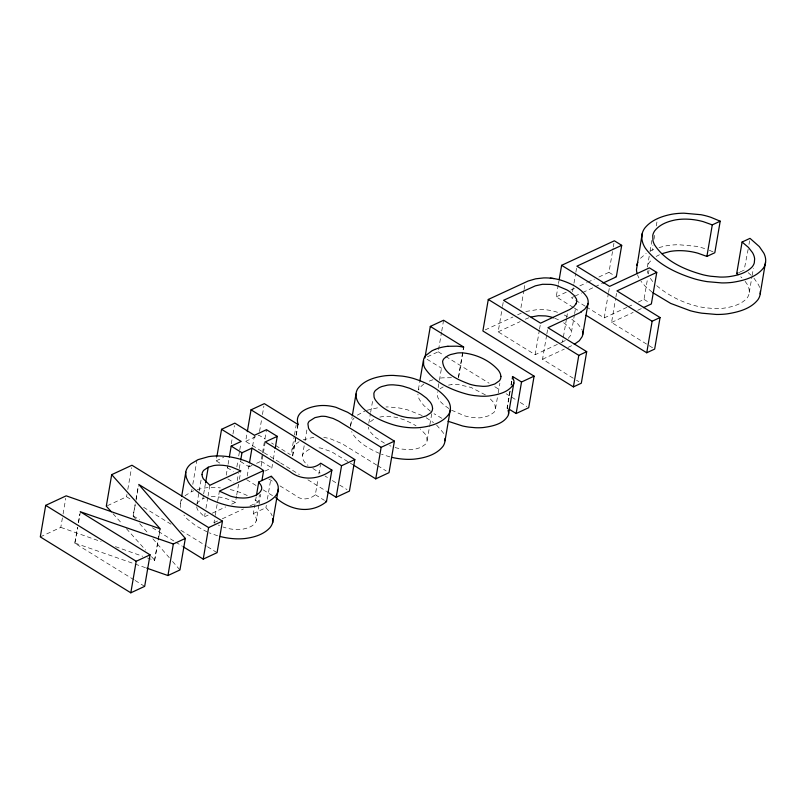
<?xml version="1.0" encoding="UTF-8"?>
<svg xmlns="http://www.w3.org/2000/svg" width="806" height="806" viewBox="0 0 806 806"><rect width="100%" height="100%" fill="white"/><g stroke="black" fill="none" stroke-linecap="round" stroke-linejoin="round"><path stroke-width="0.6" stroke-dasharray="4.03 3.02" d="M451.531 410.163L464.256 415.725A29.681 15.687 9.7 0 0 470.946 417.266L477.424 417.871A20.684 10.931 9.7 0 0 483.247 417.437L489.393 415.543L493.846 412.46A20.603 10.891 9.7 0 0 495.428 409.327L495.075 405.69A32.069 16.946 9.7 0 0 492.99 401.811L489.393 397.963M350.62 426.696L350.791 424.369A39.806 21.037 9.7 0 1 352.524 420.017L354.096 418.002M395.011 447.491A31.091 16.432 9.7 0 0 401.952 449.093L409.922 449.728A21.188 11.193 9.7 0 0 414.667 449.305L420.944 447.39L425.417 444.297A21.158 11.183 9.7 0 0 427.059 441.164L426.807 437.527A31.172 16.473 9.7 0 0 424.802 433.628L420.329 428.973M656.709 285.656C668.537 295.752 682.894 302.855 698.016 306.421A48.823 25.802 9.7 0 0 705.24 307.771L714.63 308.597A39.393 20.815 9.7 0 0 723.405 308.224C731.596 307.076 740.392 304.859 746.406 298.825A35.001 18.498 9.7 0 0 748.905 294.432L749.248 290.452A41.821 22.094 9.7 0 0 747.122 284.165L744.895 281.002M304.184 445.728L302.441 455.995L303.127 459.622A23.354 12.342 9.7 0 0 306.683 464.266M40.3 536.907L60.793 527.376L62.858 515.246M63.07 514.037L65.76 498.269M134.078 579.826L74.817 543.224L77.507 527.456M78.343 522.61L79.794 514.117M74.817 543.224L77.749 527.346M78.575 522.5L80.439 511.578M107.43 505.674L126.562 496.778L126.975 494.35M127.801 489.494L131.539 467.661M135.599 518.923L133.141 516.092L135.217 503.962M136.043 499.105L138.118 486.975M133.141 516.092L135.861 501.423M136.063 500.214L138.551 485.655M147.458 557.964L154.581 560.472L159.981 528.938M154.581 560.472L158.55 538.529M158.762 537.32L160.213 528.827M180.413 503.679L181.441 497.614M184.957 495.912A41.146 21.742 9.7 0 1 185.622 495.347L191.556 491.66L191.969 489.232M192.795 484.376L196.946 460.125M196.906 504.344L198.981 492.214M199.183 491.005L201.258 478.875M197.097 503.871A20.553 10.861 9.7 0 1 198.407 501.806L202.84 498.763L203.465 495.116M203.676 493.907L205.329 484.205M196.714 506.762A23.727 12.543 9.7 0 0 198.044 510.47L204.492 516.797L205.117 513.16M205.943 508.304L207.817 497.393M208.019 496.174L209.882 485.262M219.857 463.128L216.169 460.851L216.794 457.214M215.091 523.316L214.003 522.671L215.041 516.606M215.252 515.387L219.393 491.136M231.302 443.753L232.753 435.27M232.964 434.051L234.415 425.568M226.224 475.218L227.876 465.515M228.088 464.296L229.126 458.231M236.853 466.916L237.891 460.851M238.717 456.005L239.553 451.148M239.755 449.939L240.793 443.874M237.206 480.658L238.445 473.384M239.281 468.528L240.52 461.254M279.591 462.332L245.649 441.366L247.099 432.872M231.594 504.193L235.463 502.39L236.501 496.325M236.702 495.116L238.576 484.194M239.402 479.348L240.853 470.855M247.21 476.003L249.286 463.873M240.49 461.495L249.084 466.805L249.507 464.387M252.61 446.192L254.474 435.27M259.542 431.553L261.618 419.422M262.444 414.576L263.894 406.083M256.58 463.319L261.084 461.234L262.323 453.949M262.534 452.74L266.474 429.699M261.104 466.19L263.179 454.06M263.391 452.841L265.043 443.139M256.227 520.948A20.513 10.841 9.7 0 0 255.643 516.928L253.346 513.563L256.248 496.577M249.951 505.946L258.242 502.088L259.482 494.813M258.907 505.171L256.217 520.938C254.313 526.318 247.764 528.081 242.757 529.179A21.238 11.224 9.7 0 1 237.266 529.572L233.72 529.371A24.452 12.926 9.7 0 1 225.267 527.728L222.94 526.973M259.119 503.962L260.781 494.259M265.114 471.026L271.854 467.883L273.103 460.609M273.305 459.4L274.755 450.907M253.346 513.563L265.92 507.709L266.333 505.281M267.37 499.216L271.31 476.175M298.139 424.299L292.749 455.833L291.752 451.028L294.271 436.157M294.482 434.948L296.145 425.246M292.518 455.934L295.832 436.53M296.044 435.321L297.908 424.399M305.011 440.872L307.086 428.742M279.974 485.887L295.611 495.539C301.414 500.687 309.826 499.539 315.337 494.743L318.027 478.976M318.864 474.119L320.516 464.417M350.64 425.518L352.101 417.024M368.785 423.261L370.438 413.559M370.649 412.34L372.725 400.209M418.395 389.56L419.644 382.276M427.412 356.796L438.202 351.779L441.517 332.374M441.718 331.165L443.592 320.244M427.16 440.479L429.648 425.921M429.86 424.712L431.724 413.8M438.152 387.636L439.189 381.57M439.401 380.351L441.678 367.012M458.372 377.52L463.339 348.414M458.604 377.41L463.782 347.084M557.399 344.364L535.174 354.711L498.158 331.84L502.309 307.59M502.511 306.371L503.549 300.306M495.509 408.642L497.997 394.084M498.209 392.875L499.871 383.172M520.948 307.701L523.85 290.714M524.061 289.505L524.887 284.649M509.936 391.182L507.034 408.158L507.629 409.277M510.974 385.117L511.881 379.777M510.168 391.071L507.266 408.048L507.82 408.39M511.206 385.006L511.82 381.369M535.174 354.711L539.325 330.45M539.526 329.231L540.564 323.166M573.237 378.216L542.529 359.244L546.68 334.984M546.881 333.775L547.919 327.71M573.268 307.388L556.231 296.86L558.306 284.73M558.508 283.521L558.931 281.093M560.825 342.772L562.538 341.976L566.477 318.934M566.678 317.715L567.505 312.869M572.532 291.661L573.781 284.377M573.983 283.168L575.645 273.466M575.857 272.247L576.683 267.401M568.22 338.399L570.527 335.518A25.379 13.41 9.7 0 0 571.303 333.019L574.416 314.834M574.618 313.615L575.655 307.549M598.868 277.022L608.963 272.327L613.114 248.067M613.316 246.858L613.94 243.221M586.274 306.844L604.208 317.917L608.349 293.666M608.56 292.447L609.598 286.382M652.558 347.779L611.563 322.46L615.703 298.2M615.915 296.991L616.53 293.354M649.223 256.127L647.359 267.048A39.393 20.815 9.7 0 1 649.273 262.444L652.104 259.32M650.049 251.281L651.913 240.359M649.979 251.24L652.114 250.192L652.941 245.336M653.978 239.271L655.016 233.216M656.265 225.932L657.505 218.658M638.332 302.049L644.014 299.399L647.54 278.775M648.377 273.929L649.404 267.864M748.149 249.266L744.129 270.121M748.976 244.419L749.6 240.772M749.258 292.487L751.958 276.72M752.159 275.511L753.409 268.237M291.994 449.506L294.402 445.204L299.147 441.648M640.448 258.313L646.18 253.447M439.995 388.855L442.313 387.374A31.192 16.483 9.7 0 1 443.24 386.91M423.916 383.908L420.178 387.223A32.965 17.42 9.7 0 0 418.526 389.993M357.32 415.171L364.967 411.01M565.328 340.505L562.538 341.976M373.631 419.322L370.125 421.911A21.178 11.193 9.7 0 0 369.239 423.09M656.124 256.479L659.469 254.736M245.649 441.366L256.429 436.348M258.091 435.572L258.917 435.19L265.224 439.079M485.202 329.906L512.969 316.99M517.593 314.834L521.361 313.121M556.231 296.86L566.326 292.165M570.819 290.079L575.303 287.984M579.796 285.898L586.526 282.765M587.645 282.251L594.375 279.118M216.169 460.851L223.635 457.375M498.158 331.84L520.202 321.594M573.741 296.679L571.504 297.726L574.668 299.681M574.859 296.155L581.579 293.031M582.708 292.507L593.911 287.299M595.03 286.775L601.75 283.641M249.084 466.805L252.087 465.415M604.208 317.917L626.957 307.338M628.096 306.804L633.778 304.164M611.563 322.46L633.173 312.406M637.717 310.29L642.271 308.174M542.529 359.244L564.351 349.089M567.998 347.396L571.635 345.703M204.492 516.797L208.371 514.994M212.24 513.19L225.781 506.893M738.689 272.65L739.676 272.186M740.17 271.954L741.651 271.269M742.145 271.038L743.636 270.342M214.003 522.671L218.607 520.525M222.295 518.812L243.493 508.949M525.28 319.226L528.827 317.765M652.114 250.192L653.777 249.457M191.556 491.66L193.772 490.733M309.564 449.174L303.812 452.821A18.84 9.954 9.7 0 0 302.522 455.43M202.84 498.763L204.492 498.108M303.147 439.834L313.937 437.235M366.7 410.325L379.838 407.292M658.976 247.563L666.381 245.78A49.216 26.004 9.7 0 1 678.551 244.722L695.628 246.253A41.459 21.903 9.7 0 1 705.542 248.863L707.446 249.538M525.794 311.499L538.307 309.454A30.427 16.08 9.7 0 1 544.927 309.675A31.172 16.473 9.7 0 1 548.271 310.088A30.527 16.13 9.7 0 1 554.82 311.479L558.024 312.466M197.198 489.564L203.233 488.194A37.126 19.626 9.7 0 1 210.95 487.499A43.02 22.729 9.7 0 1 220.36 487.902M448.499 385.117L451.894 384.553M379.797 417.095L382.064 416.682A21.53 11.385 9.7 0 1 388.16 416.4L393.459 416.934A28.119 14.861 9.7 0 1 397.57 417.75L404.31 419.845L412.249 423.573A54.717 28.915 9.7 0 1 416.077 425.87M451.481 377.712L442.524 377.843A41.519 21.943 9.7 0 0 437.598 378.568M389.913 456.901L381.49 454.221M217.63 535.799L209.338 532.867M75.049 543.113L133.846 563.636M135.025 564.039L145.604 567.736M60.793 527.376L101.153 541.622M115.409 546.649L142.712 556.281M554.77 318.219L559.193 320.173M389.641 445.617L390.97 446.131M709.32 250.263L713.008 251.855M379.425 453.395C369.813 449.113 359.96 443.834 353.602 435.19A42.496 22.457 9.7 0 1 351.658 431.553M207.283 531.98L195.908 525.844L187.516 519.265A47.463 25.077 9.7 0 1 183.899 515.024M218.396 525.079L219.514 525.593M247.301 495.539L242.143 493.252A45.196 23.888 9.7 0 0 232.702 490.149L229.932 489.484A43.02 22.729 9.7 0 0 228.551 489.182M564.281 315.005L567.333 316.557M422.193 415.584L407.735 409.901A41.922 22.155 9.7 0 0 396.874 407.655L388.099 406.959A40.602 21.46 9.7 0 0 385.983 406.949M235.463 502.39L225.992 498.481A24.815 13.108 9.7 0 0 217.146 496.818L213.922 496.667A20.472 10.821 9.7 0 0 209.903 496.879M441.92 418.334L434.011 413.71M384.432 443.189L375.102 437.124L370.105 431.684A29.762 15.727 9.7 0 1 368.674 428.601L368.372 427.099M426.162 417.75L433.547 422.596M608.963 272.327L616.318 276.871M644.014 299.399L649.273 302.643M575.716 300.326L585.216 306.189M574.335 308.043L581.791 312.647M576.471 380.21L578.899 381.712M438.202 351.779L443.854 355.275M445.738 356.443L489.111 383.223M494.763 386.719L500.425 390.215M506.077 393.711L509.855 396.038M511.739 397.197L516.455 400.108M520.223 402.446L526.822 406.516M427.019 359.244L441.658 368.292M376.694 465.062L342.268 443.824L330.591 438.857A26.396 13.944 9.7 0 0 323.71 437.446M377.641 465.646L386.175 470.926M347.86 461.626L331.397 451.662L320.738 448.065A13.4 7.083 9.7 0 0 317.403 447.793M350.388 463.198L352.927 464.76M271.521 442.968L273.617 444.267M275.723 445.567L290.412 454.644M312.829 468.488L320.153 473.011M325.03 476.024L327.468 477.525M332.354 480.547L336.424 483.056M339.679 485.061L346.993 489.585M280.538 462.916L299.389 474.553M307.882 479.802L326.732 491.448M261.084 461.234L271.854 467.883M315.337 494.743L324.395 500.335M268.801 478.986L273.274 481.746M227.221 467.671L233.357 471.47M246.596 479.641L256.036 485.474M263.119 489.846L272.569 495.68M227.826 478.895L233.891 482.633M126.562 496.778L131.882 500.063M143.599 507.296L171.285 524.394M180.866 530.318L206.427 546.095M207.495 546.76L217.076 552.674M133.373 515.981L139.72 519.9M152.425 527.749L174.65 541.471M175.708 542.126L182.055 546.045M135.136 580.481L144.667 586.365M448.982 408.592C443.784 404.955 436.6 400.25 437.215 393.026A20.674 10.921 9.7 0 1 437.628 391.736M485.424 394.89L471.036 387.424L457.929 384.472A20.301 10.73 9.7 0 0 451.884 384.553M571.807 319.247L577.791 323.911L581.438 328.536A29.449 15.556 9.7 0 1 582.254 330.369M258.242 502.088L254.273 499.398A46.154 24.392 9.7 0 0 253.527 498.924M430.555 411.332L423.744 405.468L419.513 399.705A40.955 21.641 9.7 0 1 418.213 396.29L417.881 394.084M652.064 292.125L645.143 286.14L640.982 281.244M307.338 464.82L308.033 465.364M748.17 272.65L751.263 275.39M740.734 276.76L741.903 277.818M436.58 425.034L442.897 432.338A41.166 21.752 9.7 0 1 444.076 434.766M265.92 507.709L270.766 513.14A34.527 18.246 9.7 0 1 272.146 515.84M113.001 513.674L122.2 523.94M126.381 528.615L145.614 550.095M151.478 556.624L154.823 560.361M139.71 523.648L148.737 534.046M152.848 538.771L169.27 557.671M172.544 561.45L179.94 569.953M753.912 278.1L758.517 284.8A49.962 26.396 9.7 0 1 759.574 287.44M652.709 281.576L649.777 277.516M647.309 270.826L647.561 272.146A48.823 25.802 9.7 0 0 647.933 273.486M180.534 507.518L180.302 505.221A37.408 19.767 9.7 0 1 181.179 500.949A41.146 21.742 9.7 0 1 182.257 498.964M432.993 379.747A41.519 21.943 9.7 0 0 429.558 381.006A48.985 25.883 9.7 0 0 427.865 381.712M638.946 277.979A58.233 30.769 9.7 0 1 637.496 274.715M563.565 322.722A40.542 21.419 9.7 0 1 564.633 323.448L568.794 326.994L570.98 330.4A18.447 9.743 9.7 0 1 571.303 333.019"/><path stroke-width="1.21" d="M356.04 393.983L356.01 395.162A43.453 22.961 9.7 0 0 356.615 398.799A42.496 22.457 9.7 0 0 358.992 403.645C367.838 415.04 381.722 421.478 395.303 425.367A41.731 22.054 9.7 0 0 403.967 427.079A42.365 22.387 9.7 0 0 408.38 427.573L410.546 427.724A39.444 20.845 9.7 0 0 418.919 427.664C429.608 426.616 441.537 423.563 448.438 414.707A40.29 21.288 9.7 0 0 450.222 410.385L450.383 409.247A42.809 22.618 9.7 0 0 450.181 405.66A41.166 21.752 9.7 0 0 448.287 400.804C440.207 389.036 426.374 382.568 413.125 378.367A41.922 22.155 9.7 0 0 402.265 376.12L393.489 375.425A40.602 21.46 9.7 0 0 385.228 375.757C375.274 377.057 364.241 380.13 357.914 388.482A39.806 21.037 9.7 0 0 356.181 392.834L352.303 415.815M202.074 474.613L202.165 473.444A20.553 10.861 9.7 0 1 203.797 470.271L208.24 467.218L213.409 465.636A20.472 10.821 9.7 0 1 219.313 465.133L222.537 465.284A24.815 13.108 9.7 0 1 231.382 466.946L240.853 470.855L209.882 485.262L203.434 478.935A23.727 12.543 9.7 0 1 202.064 474.613M652.769 292.669L670.683 303.419L690.178 310.703A59.342 31.353 9.7 0 0 701.825 313.181L716.333 314.461A50.526 26.699 9.7 0 0 727.113 313.877C738.236 312.134 750.618 308.95 757.922 299.731A45.156 23.858 9.7 0 0 759.987 295.117L760.31 292.638A49.962 26.396 9.7 0 0 760.3 291.349M760.209 293.888L765.7 261.104A49.962 26.396 9.7 0 0 763.907 253.265L759.302 246.565L750.013 238.354L742.094 242.032L736.704 273.566L738.135 274.634M434.918 349.451A48.985 25.883 9.7 0 0 431.835 350.872L425.568 355.678A32.965 17.42 9.7 0 0 423.593 359.436L423.603 364.755A40.955 21.641 9.7 0 0 424.903 368.171C434.434 382.628 451.753 390.144 467.964 394.436A41.489 21.923 9.7 0 0 474.331 395.585L480.588 396.169A35.555 18.79 9.7 0 0 488.496 396.028C497.524 394.799 508.767 392.613 513.553 383.978A24.936 13.178 9.7 0 0 513.956 380.956L512.425 376.624M450.383 409.247L444.831 441.92A40.29 21.288 9.7 0 1 443.048 446.242C436.147 455.098 424.218 458.151 413.528 459.198A39.444 20.845 9.7 0 1 405.156 459.259L402.99 459.108A42.365 22.387 9.7 0 1 398.577 458.614A41.731 22.054 9.7 0 1 392.059 457.415M272.72 522.117L272.851 518.54M111.691 474.663L160.213 528.827L66.183 495.841L45.69 505.372L40.3 536.907L130.814 592.813L144.667 586.365L150.057 554.83L80.207 511.689L173.34 544L185.33 538.418L138.763 484.446L208.613 527.587L222.466 521.139L131.952 465.243L111.691 474.663L106.301 506.198L111.329 511.8M130.814 592.813L136.204 561.278L150.057 554.83M146.783 568.149L167.95 575.534L173.34 544M181.652 496.395L185.803 472.145M185.33 538.418L179.94 569.953L167.95 575.534M205.54 482.985L208.24 467.218M216.995 455.995L221.559 429.316L234.828 423.14L254.474 435.27L266.474 429.699L277.244 436.348L275.168 448.479M183.113 546.7L203.223 559.122L208.613 527.587M229.327 457.022L231.201 446.111L241.206 441.446L221.559 429.316M222.466 521.139L217.076 552.674L203.223 559.122M240.732 460.035L241.971 452.76L251.986 448.106L289.757 471.439C302.31 481.565 319.66 479.318 331.881 470.089L320.728 463.208C315.217 468.004 306.804 469.152 301.001 464.004L265.255 441.93L277.244 436.348M247.311 431.663L251.039 409.831L264.318 403.655L297.908 424.399M249.497 462.654L251.986 448.106M256.459 495.368L258.736 482.028L271.31 476.175L276.156 481.605A34.527 18.246 9.7 0 1 278.241 487.005L278.11 490.582A41.459 21.903 9.7 0 1 275.128 496.405C268.71 503.206 259.119 505.926 250.102 507.034A38.053 20.11 9.7 0 1 240.017 507.226L237.901 507.075A40.743 21.53 9.7 0 1 227.232 505.372C214.688 502.239 202.437 496.607 192.906 487.731A47.463 25.077 9.7 0 1 188.191 481.766L186.327 477.575L185.692 473.686A37.408 19.767 9.7 0 1 186.569 469.404A41.146 21.742 9.7 0 1 191.022 463.803L198.044 459.642L208.623 456.659A37.126 19.626 9.7 0 1 216.34 455.964M261.97 480.255L263.633 470.553L259.663 467.853A46.154 24.392 9.7 0 0 258.917 467.389L247.533 461.707A45.196 23.888 9.7 0 0 238.092 458.614L235.322 457.949A43.02 22.729 9.7 0 0 216.33 455.944M272.579 522.701L278.292 489.302M275.712 497.624C290.351 510.53 310.693 514.329 326.49 501.634L331.881 470.089M327.679 492.023L336.162 497.272L341.553 465.727L354.821 459.561L312.073 432.731A23.354 12.342 9.7 0 1 308.517 428.087L307.922 423.896A18.84 9.954 9.7 0 1 309.202 421.286L314.955 417.629L321.171 416.299A13.4 7.083 9.7 0 1 326.128 416.521L333.12 418.455L338.661 421.135L381.137 447.32L394.406 441.144L347.658 412.289L335.981 407.322A26.396 13.944 9.7 0 0 329.1 405.902L327.699 405.74A23.455 12.392 9.7 0 0 323.478 405.509C313.423 405.277 293.243 410.466 298.139 424.299M354.821 459.561L349.431 491.096L336.162 497.272M353.774 465.284L375.747 478.855L381.137 447.32M394.406 441.144L389.016 472.679L375.747 478.855M419.845 381.067L423.372 360.443M424.923 357.955L430.313 326.42L443.592 320.244L534.096 376.15L528.706 407.685L516.142 413.528L508.929 409.075M488.285 299.449L482.895 330.984L573.409 386.89L581.317 383.203L586.708 351.668L547.919 327.71L579.695 312.809L584.773 309.151L587.564 305.091A30.91 16.332 9.7 0 0 588.088 300.658A29.449 15.556 9.7 0 0 586.828 297.001C580.854 287.954 570.245 283.097 560.21 279.944A30.427 16.08 9.7 0 0 543.697 277.919L535.758 278.805L528.212 280.992L488.285 299.449L578.799 355.355L586.708 351.668M512.243 378.941L512.656 376.513L521.532 381.994L534.096 376.15M508.445 414.526L513.835 382.991M516.142 413.528L521.532 381.994M559.132 279.884L561.621 265.325L614.353 240.793L621.708 245.336L616.318 276.871L602.868 283.128M573.409 386.89L578.799 355.355M582.657 334.903L588.048 303.368M637.002 273.093A58.233 30.769 9.7 0 1 636.448 269.849L642.17 233.71A50.939 26.92 9.7 0 1 644.79 228.088C651.339 219.957 661.817 216.179 671.771 214.245A49.216 26.004 9.7 0 1 683.941 213.187L701.019 214.718A41.459 21.903 9.7 0 1 710.932 217.328L720.201 221.197L714.811 252.731L706.892 256.419L697.845 253.185A36.149 19.102 9.7 0 0 686.934 251.069L685.342 250.908A38.547 20.372 9.7 0 0 680.536 250.666A36.139 19.102 9.7 0 0 670.028 251.452L661.958 253.678M621.708 245.336L576.895 266.182L609.598 286.382L649.404 267.864L656.759 272.398L651.369 303.943L643.41 307.64M586.043 315.277L646.744 352.766L652.135 321.231L660.054 317.544L616.953 290.926L656.759 272.398M660.054 317.544L654.663 349.079L646.744 352.766M706.892 256.419L712.282 224.884L720.201 221.197M642.17 233.71L641.838 238.314A58.233 30.769 9.7 0 0 645.274 248.077C657.182 264.388 676.687 273.486 695.568 279.168A59.342 31.353 9.7 0 0 707.215 281.647L721.723 282.916A50.526 26.699 9.7 0 0 732.503 282.342C743.626 280.599 756.008 277.415 763.312 268.197A45.156 23.858 9.7 0 0 765.378 263.582L765.599 262.353M574.305 344.343L579.383 340.686L582.174 336.626A30.91 16.332 9.7 0 0 582.688 332.203A29.449 15.556 9.7 0 0 582.516 331.286M263.633 470.553L219.393 491.136L230.657 496.194A24.452 12.926 9.7 0 0 239.11 497.836L242.656 498.027A21.238 11.224 9.7 0 0 248.147 497.645C253.155 496.546 259.703 494.783 261.607 489.403A20.513 10.841 9.7 0 0 261.033 485.393L258.736 482.028M736.704 273.566L737.702 273.113M531.194 317L538.337 315.72L545.511 315.922A21.994 11.627 9.7 0 1 551.364 317.111L553.641 317.816M447.914 346.298L456.871 346.177A24.16 12.765 9.7 0 1 463.551 347.195M219.726 536.383L221.841 536.907A40.743 21.53 9.7 0 0 232.511 538.61L234.627 538.761A38.053 20.11 9.7 0 0 244.712 538.569C253.729 537.461 263.32 534.741 269.738 527.94A41.459 21.903 9.7 0 0 272.72 522.117M448.025 421.246L462.573 425.971A41.489 21.923 9.7 0 0 468.941 427.12L475.197 427.704A35.555 18.79 9.7 0 0 483.106 427.563C492.134 426.334 503.377 424.158 508.163 415.513A24.936 13.178 9.7 0 0 508.566 412.491L508.092 410.365M712.282 224.884L703.235 221.65A36.149 19.102 9.7 0 0 692.324 219.524L690.732 219.373A38.547 20.372 9.7 0 0 685.926 219.121A36.139 19.102 9.7 0 0 675.418 219.917C667.7 221.438 659.58 224.471 654.663 230.909A39.393 20.815 9.7 0 0 652.749 235.513L652.951 240.611A48.823 25.802 9.7 0 0 654.432 244.641C665.121 261.295 684.929 269.889 703.406 274.876A48.823 25.802 9.7 0 0 710.63 276.236L720.02 277.062A39.393 20.815 9.7 0 0 728.795 276.69C736.986 275.531 745.782 273.325 751.807 267.29A35.001 18.498 9.7 0 0 754.295 262.887L754.638 258.917A41.821 22.094 9.7 0 0 752.512 252.631L748.381 247.341L742.094 242.032M561.621 265.325L652.135 321.231M430.313 326.42L463.782 347.084M251.039 409.831L341.553 465.727M325.795 501.201L326.49 501.634M231.201 446.111L241.971 452.76M45.69 505.372L136.204 561.278M444.972 438.404A42.809 22.618 9.7 0 1 444.993 440.781M434.948 349.461A41.519 21.943 9.7 0 1 447.894 346.268M636.78 265.245A50.939 26.92 9.7 0 1 637.778 262.363M550.317 278.141A31.172 16.473 9.7 0 1 553.662 278.554M500.909 376.402L500.818 377.792A20.603 10.891 9.7 0 1 499.236 380.926L494.783 384.009L488.638 385.903A20.684 10.931 9.7 0 1 482.814 386.336L476.336 385.721A29.681 15.687 9.7 0 1 469.646 384.19C459.158 380.1 443.653 374.397 442.605 361.491A20.674 10.921 9.7 0 1 444.217 358.408L447.703 355.829A31.192 16.483 9.7 0 1 450.675 354.529L457.284 353.018A20.301 10.73 9.7 0 1 463.319 352.937C476.427 354.368 489.615 360.282 498.38 370.276A32.069 16.946 9.7 0 1 500.466 374.155L500.909 376.402M432.58 408.239L432.449 409.629A21.158 11.183 9.7 0 1 430.817 412.763L426.334 415.856L420.057 417.77A21.188 11.193 9.7 0 1 415.312 418.193L407.342 417.548A31.091 16.432 9.7 0 1 400.401 415.956C391.061 412.894 381.429 408.279 375.495 400.149A29.762 15.727 9.7 0 1 374.065 397.066L373.863 393.469A21.178 11.193 9.7 0 1 375.515 390.376L379.022 387.787A30.003 15.858 9.7 0 1 381.973 386.497L387.464 385.147A21.53 11.385 9.7 0 1 393.55 384.865L398.859 385.399A28.119 14.861 9.7 0 1 402.96 386.215L409.7 388.311L417.639 392.028A54.717 28.915 9.7 0 1 421.467 394.336L426.616 398.214L430.192 402.093A31.172 16.473 9.7 0 1 432.197 405.992L432.58 408.239M575.917 303.983L573.61 306.864L569.842 309.474L540.564 323.166L503.549 300.306L535.396 285.828L542.529 284.286L550.901 284.387A21.994 11.627 9.7 0 1 556.755 285.576L566.739 289.817A40.542 21.419 9.7 0 1 570.023 291.913L574.184 295.459L576.371 298.865A18.447 9.743 9.7 0 1 576.693 301.484A25.379 13.41 9.7 0 1 575.917 303.983"/></g></svg>
